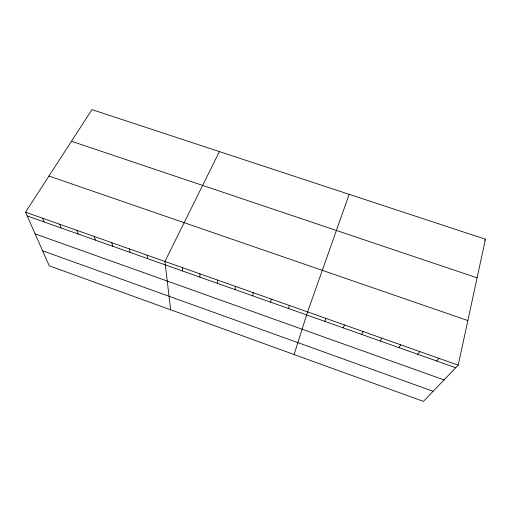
<?xml version="1.0" encoding="UTF-8"?>
<svg xmlns="http://www.w3.org/2000/svg" width="511" height="511" viewBox="0 0 511 511"><rect width="100%" height="100%" fill="white"/><g stroke="black" fill="none" stroke-linecap="round" stroke-linejoin="round"><path stroke-width="0.77" d="M217.443 283.337L217.533 280.073M235.047 289.571L235.303 286.358M252.766 295.85L253.201 292.682M270.606 302.167L271.207 299.05M458.201 365.167L485.45 239.225L91.961 109.622L25.55 212.199L49.248 265.816L423.395 401.378L458.201 365.167L25.55 212.199M288.562 308.523L289.341 305.463M294.074 354.525L307.596 311.921L349.185 194.346M324.843 321.374L325.98 318.417M343.162 327.864L344.478 324.958M219.391 151.595L164.912 261.472L170.655 309.807M361.609 334.398L363.11 331.543M380.178 340.971L381.87 338.18M398.874 347.595L400.752 344.855M484.632 240.368L485.45 239.225M417.698 354.264L419.774 351.581M436.65 360.977L438.917 358.345M71.483 141.247L477.095 277.843M48.954 176.046L467.852 320.55M27.211 215.961L455.735 367.735M35.131 233.878L444.04 379.903M42.592 250.767L433.092 391.292M42.566 218.216L44.08 221.934M59.698 224.272L61.058 227.951M76.944 230.365L78.151 234M94.299 236.504L95.353 240.093M111.775 242.687L112.669 246.225M129.372 248.902L130.101 252.402M147.085 255.168L147.653 258.617M182.338 267.63L182.58 270.99M199.878 273.832L199.954 277.141"/></g></svg>
